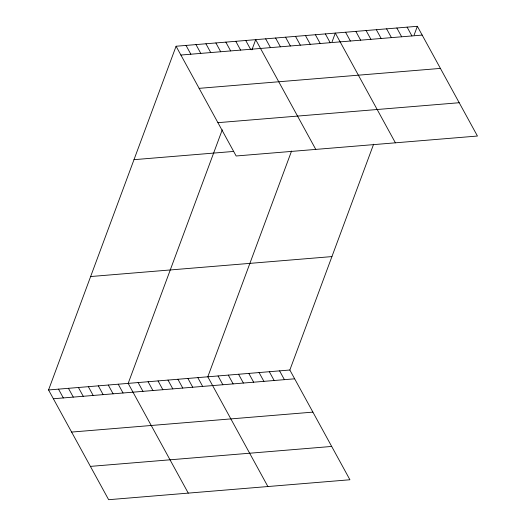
<?xml version="1.0" encoding="UTF-8"?>
<svg xmlns="http://www.w3.org/2000/svg" width="526" height="526" viewBox="0 0 526 526"><rect width="100%" height="100%" fill="white"/><g stroke="black" fill="none" stroke-linecap="round" stroke-linejoin="round"><path stroke-width="0.79" d="M373.611 144.223L289.846 370.015L349.922 479.758L108.639 499.7L48.556 389.963L176.078 46.242L417.361 26.3L477.444 136.037L236.154 155.985L176.078 46.242M222.255 129.823L128.18 383.382L188.262 493.118M251.921 49.845L255.702 39.66L315.778 149.404M291.575 151.001L207.809 376.8L267.885 486.537M332.09 41.804L335.325 33.079L395.407 142.822M414.126 35.025L417.361 26.3M180.891 55.039L422.174 35.091M199.13 88.348L440.413 68.406M217.915 122.67L459.205 102.728M133.992 159.674L233.524 151.442M90.636 276.538L331.926 256.589M48.556 389.963L289.846 370.015M53.369 398.754L294.659 378.812M71.608 432.07L312.898 412.121M90.4 466.391L331.689 446.442M407.111 27.148L411.924 35.939M396.854 27.996L401.667 36.787M386.597 28.845L391.41 37.635M376.346 29.693L381.159 38.483M366.089 30.541L370.902 39.332M355.832 31.389L360.645 40.18M345.582 32.231L350.395 41.028M325.37 33.907L330.183 42.698M315.416 34.729L320.235 43.52M305.468 35.551L310.281 44.342M295.513 36.373L300.326 45.164M285.559 37.195L290.372 45.986M275.604 38.017L280.424 46.807M265.656 38.839L270.469 47.636M245.747 40.489L250.56 49.28M235.793 41.311L240.606 50.102M225.845 42.133L230.658 50.923M215.89 42.954L220.703 51.745M205.936 43.776L210.748 52.567M195.981 44.598L200.794 53.396M186.026 45.42L190.846 54.217M279.589 370.863L284.402 379.66M269.332 371.711L274.151 380.508M259.081 372.559L263.894 381.357M248.824 373.407L253.637 382.198M238.574 374.256L243.387 383.046M228.317 375.104L233.13 383.895M218.06 375.952L222.873 384.743M197.855 377.622L202.668 386.413M187.9 378.444L192.713 387.235M177.946 379.266L182.759 388.057M167.991 380.088L172.811 388.885M158.043 380.909L162.856 389.707M148.089 381.738L152.902 390.529M138.134 382.56L142.947 391.351M118.232 384.204L123.045 392.994M108.277 385.025L113.09 393.816M98.323 385.847L103.135 394.645M88.368 386.669L93.181 395.467M78.42 387.491L83.233 396.288M68.465 388.32L73.278 397.11M58.511 389.141L63.324 397.932"/></g></svg>
